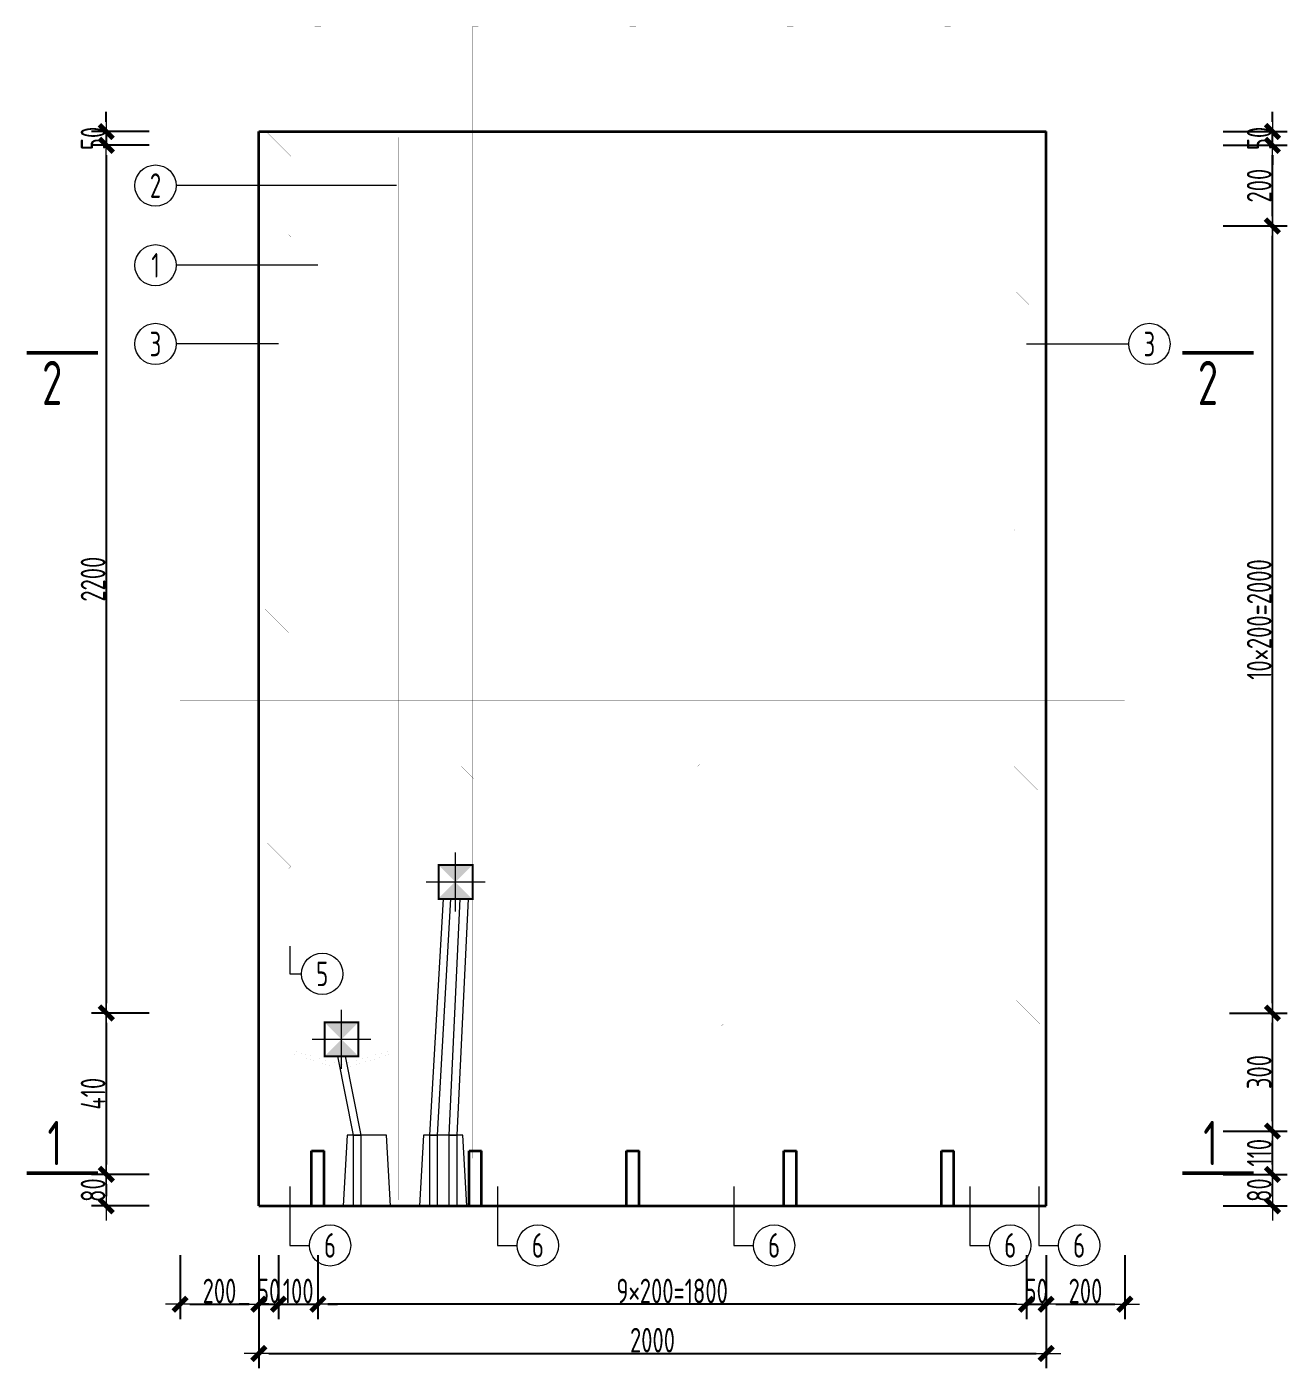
# Model space of a CAD drawing. Extents: x -85320 to 1679916, y -1321939 to 627.
# Drawn here: x 1646496 to 1659304, y -850904 to -837270 of the extents above; entities that cross this region are included whole.
import ezdxf
from ezdxf.enums import TextEntityAlignment as Align

# ---------------------------------------------------------------- set-up
doc = ezdxf.new("R2010")
doc.units = 0
doc.header["$LTSCALE"] = 1000
doc.linetypes.add('DOTE', pattern=[2.42, 2, -0.2, 0.02, -0.2])
for name, color, linetype in [('DIAN BOX', 7, 'Continuous'), ('图名', 85, 'Continuous'), ('砼墙', 3, 'Continuous')]:
    doc.layers.add(name, color=color, linetype=linetype)
for name, color, linetype, lineweight in [('WCOL', 7, 'Continuous', 0), ('手孔', 6, 'Continuous', 0), ('直线', 7, 'Continuous', 18), ('预制墙墙身水平筋', 130, 'Continuous', 18), ('预制墙墙身纵向受力筋', 1, 'Continuous', 18), ('预制墙墙身纵向非受力筋', 94, 'Continuous', 18), ('预制墙墙身附加筋', 94, 'Continuous', 18), ('预制墙拉筋', 130, 'Continuous', 18), ('预制墙详图标注', 3, 'Continuous', 18), ('预制墙详图轮廓', 3, 'Continuous', 35)]:
    doc.layers.add(name, color=color, linetype=linetype, lineweight=lineweight)
doc.styles.add('样式 1', font='yjkeng.shx', dxfattribs={"width": 0.7, "bigfont": 'yjkchn.shx'})
doc.styles.add('样式 2', font='yjkeng.shx', dxfattribs={"width": 0.7, "bigfont": 'yjkchn.shx'})
doc.dimstyles.new('盈建科结构', dxfattribs={"dimscale": 100, "dimtxt": 2.5, "dimasz": 1, "dimexe": 1.5, "dimexo": 0.625, "dimgap": 0.1, "dimtad": 1, "dimdec": 0, "dimrnd": 1, "dimzin": 0, "dimdsep": 46, "dimtxsty": '样式 1', "dimblk": '_yjkbk', "dimblk1": 'ARCHTICK', "dimblk2": 'ARCHTICK', "dimcen": 0.09, "dimadec": 0, "dimazin": 0, "dimtfac": 1, "dimtdec": 4, "dimtix": 1, "dimtmove": 2, "dimatfit": 3, "dimfxl": 1, "dimtolj": 1, "dimtzin": 0, "dimarcsym": 0})

# ---------------------------------------------------------------- blocks, each defined once
blk = doc.blocks.new('_yjkbk')
blk.add_line((-1, 0), (1.5, 0))
blk.add_lwpolyline([(-0.7, -0.7, 0.5, 0.5, 0), (0.7, 0.7, 0.5, 0.5, 0)], format="xyseb")
blk = doc.blocks.new('*D1734')
at = {"layer": 'Defpoints', "color": 0, "transparency": 16777216}
for p in [(1648054, -849754), (1648854, -849754), (1648854, -850254)]:
    blk.add_point(p, dxfattribs=at)
at = {"layer": '预制墙详图标注', "color": 0, "lineweight": -2, "transparency": 16777216}
for p, q in [((1648054, -849754), (1648054, -850404)), ((1648854, -849754), (1648854, -850404)), ((1648154, -850254), (1648754, -850254))]:
    blk.add_line(p, q, dxfattribs=at)
at = {"layer": '预制墙详图标注', "color": 0, "lineweight": -2, "transparency": 16777216, "xscale": 100, "yscale": 100, "zscale": 100, "rotation": 180}
blk.add_blockref('_yjkbk', (1648054, -850254), dxfattribs=at)
at = {"layer": '预制墙详图标注', "color": 0, "lineweight": -2, "transparency": 16777216, "xscale": 100, "yscale": 100, "zscale": 100}
blk.add_blockref('_yjkbk', (1648854, -850254), dxfattribs=at)
at = {"layer": '预制墙详图标注', "color": 0, "transparency": 16777216, "insert": (1648454, -850244), "char_height": 250, "attachment_point": 8, "style": '样式 1'}
blk.add_mtext('\\A1;200', dxfattribs=at)
blk = doc.blocks.new('_ArchTick')
at = {"color": 0, "linetype": 'ByBlock', "const_width": 0.4}
blk.add_lwpolyline([(-0.5, -0.5), (0.5, 0.5)], dxfattribs=at)
blk = doc.blocks.new('*D1735')
at = {"layer": 'Defpoints', "color": 0, "transparency": 16777216}
for p in [(1648854, -849754), (1649054, -849754), (1649054, -850254)]:
    blk.add_point(p, dxfattribs=at)
at = {"layer": '预制墙详图标注', "color": 0, "lineweight": -2, "transparency": 16777216}
for p, q in [((1648854, -849754), (1648854, -850404)), ((1649054, -849754), (1649054, -850404)), ((1648754, -850254), (1648654, -850254)), ((1648854, -850254), (1649054, -850254)), ((1649154, -850254), (1649254, -850254))]:
    blk.add_line(p, q, dxfattribs=at)
at = {"layer": '预制墙详图标注', "color": 0, "lineweight": -2, "transparency": 16777216, "xscale": 100, "yscale": 100, "zscale": 100}
blk.add_blockref('_yjkbk', (1648854, -850254), dxfattribs=at)
at = {"layer": '预制墙详图标注', "color": 0, "lineweight": -2, "transparency": 16777216, "xscale": 100, "yscale": 100, "zscale": 100, "rotation": 180}
blk.add_blockref('_yjkbk', (1649054, -850254), dxfattribs=at)
at = {"layer": '预制墙详图标注', "color": 0, "transparency": 16777216, "insert": (1648954, -850244), "char_height": 250, "attachment_point": 8, "style": '样式 1'}
blk.add_mtext('\\A1;50', dxfattribs=at)
blk = doc.blocks.new('*D1736')
at = {"layer": 'Defpoints', "color": 0, "transparency": 16777216}
for p in [(1649054, -849754), (1649454, -849754), (1649454, -850254)]:
    blk.add_point(p, dxfattribs=at)
at = {"layer": '预制墙详图标注', "color": 0, "lineweight": -2, "transparency": 16777216}
for p, q in [((1649054, -849754), (1649054, -850404)), ((1649454, -849754), (1649454, -850404)), ((1648954, -850254), (1648854, -850254)), ((1649054, -850254), (1649454, -850254)), ((1649554, -850254), (1649654, -850254))]:
    blk.add_line(p, q, dxfattribs=at)
at = {"layer": '预制墙详图标注', "color": 0, "lineweight": -2, "transparency": 16777216, "xscale": 100, "yscale": 100, "zscale": 100}
blk.add_blockref('_yjkbk', (1649054, -850254), dxfattribs=at)
at = {"layer": '预制墙详图标注', "color": 0, "lineweight": -2, "transparency": 16777216, "xscale": 100, "yscale": 100, "zscale": 100, "rotation": 180}
blk.add_blockref('_yjkbk', (1649454, -850254), dxfattribs=at)
at = {"layer": '预制墙详图标注', "color": 0, "transparency": 16777216, "insert": (1649254, -850244), "char_height": 250, "attachment_point": 8, "style": '样式 1'}
blk.add_mtext('\\A1;100', dxfattribs=at)
blk = doc.blocks.new('*D1737')
at = {"layer": 'Defpoints', "color": 0, "transparency": 16777216}
for p in [(1649454, -849754), (1656654, -849754), (1649454, -850254)]:
    blk.add_point(p, dxfattribs=at)
at = {"layer": '预制墙详图标注', "color": 0, "lineweight": -2, "transparency": 16777216}
for p, q in [((1649454, -849816), (1649454, -850404)), ((1656654, -849816), (1656654, -850404)), ((1656554, -850254), (1649554, -850254))]:
    blk.add_line(p, q, dxfattribs=at)
at = {"layer": '预制墙详图标注', "color": 0, "lineweight": -2, "transparency": 16777216, "xscale": 100, "yscale": 100, "zscale": 100, "rotation": 180}
blk.add_blockref('_yjkbk', (1649454, -850254), dxfattribs=at)
at = {"layer": '预制墙详图标注', "color": 0, "lineweight": -2, "transparency": 16777216, "xscale": 100, "yscale": 100, "zscale": 100}
blk.add_blockref('_yjkbk', (1656654, -850254), dxfattribs=at)
at = {"layer": '预制墙详图标注', "color": 0, "transparency": 16777216, "insert": (1653054, -850244), "char_height": 250, "attachment_point": 8, "style": '样式 1'}
blk.add_mtext('\\A1;9×200=1800', dxfattribs=at)
blk = doc.blocks.new('*D1738')
at = {"layer": 'Defpoints', "color": 0, "transparency": 16777216}
for p in [(1656654, -849754), (1656854, -849754), (1656854, -850254)]:
    blk.add_point(p, dxfattribs=at)
at = {"layer": '预制墙详图标注', "color": 0, "lineweight": -2, "transparency": 16777216}
for p, q in [((1656654, -849754), (1656654, -850404)), ((1656854, -849754), (1656854, -850404)), ((1656554, -850254), (1656454, -850254)), ((1656654, -850254), (1656854, -850254)), ((1656954, -850254), (1657054, -850254))]:
    blk.add_line(p, q, dxfattribs=at)
at = {"layer": '预制墙详图标注', "color": 0, "lineweight": -2, "transparency": 16777216, "xscale": 100, "yscale": 100, "zscale": 100}
blk.add_blockref('_yjkbk', (1656654, -850254), dxfattribs=at)
at = {"layer": '预制墙详图标注', "color": 0, "lineweight": -2, "transparency": 16777216, "xscale": 100, "yscale": 100, "zscale": 100, "rotation": 180}
blk.add_blockref('_yjkbk', (1656854, -850254), dxfattribs=at)
at = {"layer": '预制墙详图标注', "color": 0, "transparency": 16777216, "insert": (1656754, -850244), "char_height": 250, "attachment_point": 8, "style": '样式 1'}
blk.add_mtext('\\A1;50', dxfattribs=at)
blk = doc.blocks.new('*D1739')
at = {"layer": 'Defpoints', "color": 0, "transparency": 16777216}
for p in [(1656854, -849754), (1657654, -849754), (1657654, -850254)]:
    blk.add_point(p, dxfattribs=at)
at = {"layer": '预制墙详图标注', "color": 0, "lineweight": -2, "transparency": 16777216}
for p, q in [((1656854, -849754), (1656854, -850404)), ((1657654, -849754), (1657654, -850404)), ((1656954, -850254), (1657554, -850254))]:
    blk.add_line(p, q, dxfattribs=at)
at = {"layer": '预制墙详图标注', "color": 0, "lineweight": -2, "transparency": 16777216, "xscale": 100, "yscale": 100, "zscale": 100, "rotation": 180}
blk.add_blockref('_yjkbk', (1656854, -850254), dxfattribs=at)
at = {"layer": '预制墙详图标注', "color": 0, "lineweight": -2, "transparency": 16777216, "xscale": 100, "yscale": 100, "zscale": 100}
blk.add_blockref('_yjkbk', (1657654, -850254), dxfattribs=at)
at = {"layer": '预制墙详图标注', "color": 0, "transparency": 16777216, "insert": (1657254, -850244), "char_height": 250, "attachment_point": 8, "style": '样式 1'}
blk.add_mtext('\\A1;200', dxfattribs=at)
blk = doc.blocks.new('*D1746')
at = {"layer": 'Defpoints', "color": 0, "transparency": 16777216}
for p in [(1648854, -850254), (1656854, -850254), (1656854, -850754)]:
    blk.add_point(p, dxfattribs=at)
at = {"layer": '预制墙详图标注', "color": 0, "lineweight": -2, "transparency": 16777216}
for p, q in [((1648854, -850316), (1648854, -850904)), ((1656854, -850316), (1656854, -850904)), ((1648954, -850754), (1656754, -850754))]:
    blk.add_line(p, q, dxfattribs=at)
at = {"layer": '预制墙详图标注', "color": 0, "lineweight": -2, "transparency": 16777216, "xscale": 100, "yscale": 100, "zscale": 100, "rotation": 180}
blk.add_blockref('_yjkbk', (1648854, -850754), dxfattribs=at)
at = {"layer": '预制墙详图标注', "color": 0, "lineweight": -2, "transparency": 16777216, "xscale": 100, "yscale": 100, "zscale": 100}
blk.add_blockref('_yjkbk', (1656854, -850754), dxfattribs=at)
at = {"layer": '预制墙详图标注', "color": 0, "transparency": 16777216, "insert": (1652854, -850744), "char_height": 250, "attachment_point": 8, "style": '样式 1'}
blk.add_mtext('\\A1;2000', dxfattribs=at)
blk = doc.blocks.new('*D1747')
at = {"layer": 'Defpoints', "color": 0, "transparency": 16777216}
for p in [(1647804, -848934), (1647304, -849254), (1647804, -849254)]:
    blk.add_point(p, dxfattribs=at)
at = {"layer": '预制墙详图标注', "color": 0, "lineweight": -2, "transparency": 16777216}
for p, q in [((1647741, -848934), (1647154, -848934)), ((1647304, -849034), (1647304, -849154)), ((1647741, -849254), (1647154, -849254))]:
    blk.add_line(p, q, dxfattribs=at)
at = {"layer": '预制墙详图标注', "color": 0, "lineweight": -2, "transparency": 16777216, "xscale": 100, "yscale": 100, "zscale": 100}
for p, rotation in [((1647304, -848934), 90), ((1647304, -849254), 270)]:
    blk.add_blockref('_yjkbk', p, dxfattribs=dict(at, rotation=rotation))
at = {"layer": '预制墙详图标注', "color": 0, "transparency": 16777216, "insert": (1647294, -849094), "char_height": 250, "attachment_point": 8, "rotation": 90, "style": '样式 1'}
blk.add_mtext('\\A1;80', dxfattribs=at)
blk = doc.blocks.new('*D1748')
at = {"layer": 'Defpoints', "color": 0, "transparency": 16777216}
for p in [(1647804, -847294), (1647304, -848934), (1647804, -848934)]:
    blk.add_point(p, dxfattribs=at)
at = {"layer": '预制墙详图标注', "color": 0, "lineweight": -2, "transparency": 16777216}
for p, q in [((1647741, -847294), (1647154, -847294)), ((1647304, -847394), (1647304, -848834)), ((1647741, -848934), (1647154, -848934))]:
    blk.add_line(p, q, dxfattribs=at)
at = {"layer": '预制墙详图标注', "color": 0, "lineweight": -2, "transparency": 16777216, "xscale": 100, "yscale": 100, "zscale": 100}
for p, rotation in [((1647304, -847294), 90), ((1647304, -848934), 270)]:
    blk.add_blockref('_yjkbk', p, dxfattribs=dict(at, rotation=rotation))
at = {"layer": '预制墙详图标注', "color": 0, "transparency": 16777216, "insert": (1647294, -848114), "char_height": 250, "attachment_point": 8, "rotation": 90, "style": '样式 1'}
blk.add_mtext('\\A1;410', dxfattribs=at)
blk = doc.blocks.new('*D1749')
at = {"layer": 'Defpoints', "color": 0, "transparency": 16777216}
for p in [(1658654, -848934), (1659154, -848934), (1658654, -849254)]:
    blk.add_point(p, dxfattribs=at)
at = {"layer": '预制墙详图标注', "color": 0, "lineweight": -2, "transparency": 16777216}
for p, q in [((1658654, -848934), (1659304, -848934)), ((1659154, -849154), (1659154, -849034)), ((1658654, -849254), (1659304, -849254))]:
    blk.add_line(p, q, dxfattribs=at)
at = {"layer": '预制墙详图标注', "color": 0, "lineweight": -2, "transparency": 16777216, "xscale": 100, "yscale": 100, "zscale": 100}
for p, rotation in [((1659154, -848934), 90), ((1659154, -849254), 270)]:
    blk.add_blockref('_yjkbk', p, dxfattribs=dict(at, rotation=rotation))
at = {"layer": '预制墙详图标注', "color": 0, "transparency": 16777216, "insert": (1659144, -849094), "char_height": 250, "attachment_point": 8, "rotation": 90, "style": '样式 1'}
blk.add_mtext('\\A1;80', dxfattribs=at)
blk = doc.blocks.new('*D1750')
at = {"layer": 'Defpoints', "color": 0, "transparency": 16777216}
for p in [(1658654, -848494), (1659154, -848494), (1658654, -848934)]:
    blk.add_point(p, dxfattribs=at)
at = {"layer": '预制墙详图标注', "color": 0, "lineweight": -2, "transparency": 16777216}
for p, q in [((1658654, -848494), (1659304, -848494)), ((1659154, -848834), (1659154, -848594)), ((1658654, -848934), (1659304, -848934))]:
    blk.add_line(p, q, dxfattribs=at)
at = {"layer": '预制墙详图标注', "color": 0, "lineweight": -2, "transparency": 16777216, "xscale": 100, "yscale": 100, "zscale": 100}
for p, rotation in [((1659154, -848494), 90), ((1659154, -848934), 270)]:
    blk.add_blockref('_yjkbk', p, dxfattribs=dict(at, rotation=rotation))
at = {"layer": '预制墙详图标注', "color": 0, "transparency": 16777216, "insert": (1659144, -848714), "char_height": 250, "attachment_point": 8, "rotation": 90, "style": '样式 1'}
blk.add_mtext('\\A1;110', dxfattribs=at)
blk = doc.blocks.new('*D1751')
at = {"layer": 'Defpoints', "color": 0, "transparency": 16777216}
for p in [(1658654, -847294), (1659154, -847294), (1658654, -848494)]:
    blk.add_point(p, dxfattribs=at)
at = {"layer": '预制墙详图标注', "color": 0, "lineweight": -2, "transparency": 16777216}
for p, q in [((1658716, -847294), (1659304, -847294)), ((1659154, -848394), (1659154, -847394)), ((1658716, -848494), (1659304, -848494))]:
    blk.add_line(p, q, dxfattribs=at)
at = {"layer": '预制墙详图标注', "color": 0, "lineweight": -2, "transparency": 16777216, "xscale": 100, "yscale": 100, "zscale": 100}
for p, rotation in [((1659154, -847294), 90), ((1659154, -848494), 270)]:
    blk.add_blockref('_yjkbk', p, dxfattribs=dict(at, rotation=rotation))
at = {"layer": '预制墙详图标注', "color": 0, "transparency": 16777216, "insert": (1659144, -847894), "char_height": 250, "attachment_point": 8, "rotation": 90, "style": '样式 1'}
blk.add_mtext('\\A1;300', dxfattribs=at)
blk = doc.blocks.new('*D1752')
at = {"layer": 'Defpoints', "color": 0, "transparency": 16777216}
for p in [(1658654, -839294), (1659154, -839294), (1658654, -847294)]:
    blk.add_point(p, dxfattribs=at)
at = {"layer": '预制墙详图标注', "color": 0, "lineweight": -2, "transparency": 16777216}
for p, q in [((1658716, -839294), (1659304, -839294)), ((1659154, -847194), (1659154, -839394)), ((1658716, -847294), (1659304, -847294))]:
    blk.add_line(p, q, dxfattribs=at)
at = {"layer": '预制墙详图标注', "color": 0, "lineweight": -2, "transparency": 16777216, "xscale": 100, "yscale": 100, "zscale": 100}
for p, rotation in [((1659154, -839294), 90), ((1659154, -847294), 270)]:
    blk.add_blockref('_yjkbk', p, dxfattribs=dict(at, rotation=rotation))
at = {"layer": '预制墙详图标注', "color": 0, "transparency": 16777216, "insert": (1659144, -843294), "char_height": 250, "attachment_point": 8, "rotation": 90, "style": '样式 1'}
blk.add_mtext('\\A1;10×200=2000', dxfattribs=at)
blk = doc.blocks.new('线盒反')
at = {"layer": 'DIAN BOX'}
h = blk.add_hatch(color=256, dxfattribs=at)
h.dxf.hatch_style = 1
h.paths.add_polyline_path([(1384986, -744413), (1384814, -744241), (1385158, -744241)])
at = {"color": 6, "const_width": 20}
blk.add_lwpolyline([(1384814, -744241), (1384814, -744241), (1385158, -744241), (1385158, -744585), (1384814, -744585), (1384814, -744241)], dxfattribs=at)
at = {"layer": 'WCOL', "color": 4, "linetype": 'DOTE'}
for p, q in [((1384986, -744712), (1384986, -744113)), ((1385286, -744413), (1384687, -744413))]:
    blk.add_line(p, q, dxfattribs=at)
at = {"layer": 'WCOL', "color": 5}
blk.add_lwpolyline([(1385158, -744585), (1384814, -744585), (1384814, -744241), (1385158, -744241)], close=True, dxfattribs=at)
blk = doc.blocks.new('手孔')
at = {"layer": '手孔', "color": 6}
blk.add_lwpolyline([(1383436, -746221), (1383916, -746221), (1383876, -745501), (1383476, -745501)], close=True, dxfattribs=at)
at = {"layer": '手孔', "color": 4}
for points in [[(1383538, -746221), (1383618, -746221), (1383618, -745501), (1383538, -745501)], [(1383817, -746221), (1383737, -746221), (1383737, -745501), (1383817, -745501)]]:
    blk.add_lwpolyline(points, close=True, dxfattribs=at)
blk = doc.blocks.new('线盒')
at = {"layer": 'DIAN BOX'}
h = blk.add_hatch(color=256, dxfattribs=at)
h.dxf.hatch_style = 1
h.paths.add_polyline_path([(1465682, -670175), (1465854, -670347), (1465510, -670347)])
at = {"color": 6, "const_width": 20}
blk.add_lwpolyline([(1465510, -670003), (1465854, -670003), (1465854, -670347), (1465510, -670347), (1465510, -670003)], dxfattribs=at)
at = {"layer": 'WCOL', "color": 4, "linetype": 'DOTE'}
for p, q in [((1465682, -670475), (1465682, -669876)), ((1465383, -670175), (1465982, -670175))]:
    blk.add_line(p, q, dxfattribs=at)
at = {"layer": 'WCOL', "color": 5}
blk.add_lwpolyline([(1465510, -670347), (1465854, -670347), (1465854, -670003), (1465510, -670003)], close=True, dxfattribs=at)
blk = doc.blocks.new('*D2407')
at = {"layer": 'Defpoints', "color": 0, "transparency": 16777216}
for p in [(1658654, -838474), (1659154, -838474), (1658654, -839294)]:
    blk.add_point(p, dxfattribs=at)
at = {"layer": '预制墙详图标注', "color": 0, "lineweight": -2, "transparency": 16777216}
for p, q in [((1658654, -838474), (1659304, -838474)), ((1659154, -839194), (1659154, -838574)), ((1658654, -839294), (1659304, -839294))]:
    blk.add_line(p, q, dxfattribs=at)
at = {"layer": '预制墙详图标注', "color": 0, "lineweight": -2, "transparency": 16777216, "xscale": 100, "yscale": 100, "zscale": 100}
for p, rotation in [((1659154, -838474), 90), ((1659154, -839294), 270)]:
    blk.add_blockref('_yjkbk', p, dxfattribs=dict(at, rotation=rotation))
at = {"layer": '预制墙详图标注', "color": 0, "transparency": 16777216, "insert": (1659144, -838884), "char_height": 250, "attachment_point": 8, "rotation": 90, "style": '样式 1'}
blk.add_mtext('\\A1;200', dxfattribs=at)
blk = doc.blocks.new('*D2408')
at = {"layer": 'Defpoints', "color": 0, "transparency": 16777216}
for p in [(1658654, -838334), (1659154, -838334), (1658654, -838474)]:
    blk.add_point(p, dxfattribs=at)
at = {"layer": '预制墙详图标注', "color": 0, "lineweight": -2, "transparency": 16777216}
for p, q in [((1659154, -838234), (1659154, -838134)), ((1658654, -838334), (1659304, -838334)), ((1659154, -838474), (1659154, -838334)), ((1658654, -838474), (1659304, -838474)), ((1659154, -838574), (1659154, -838674))]:
    blk.add_line(p, q, dxfattribs=at)
at = {"layer": '预制墙详图标注', "color": 0, "lineweight": -2, "transparency": 16777216, "xscale": 100, "yscale": 100, "zscale": 100}
for p, rotation in [((1659154, -838334), 270), ((1659154, -838474), 90)]:
    blk.add_blockref('_yjkbk', p, dxfattribs=dict(at, rotation=rotation))
at = {"layer": '预制墙详图标注', "color": 0, "transparency": 16777216, "insert": (1659144, -838404), "char_height": 250, "attachment_point": 8, "rotation": 90, "style": '样式 1'}
blk.add_mtext('\\A1;50', dxfattribs=at)
blk = doc.blocks.new('*D2541')
at = {"layer": 'Defpoints', "color": 0, "transparency": 16777216}
for p in [(1647804, -838474), (1647304, -847294), (1647804, -847294)]:
    blk.add_point(p, dxfattribs=at)
at = {"layer": '预制墙详图标注', "color": 0, "lineweight": -2, "transparency": 16777216}
for p, q in [((1647741, -838474), (1647154, -838474)), ((1647304, -838574), (1647304, -847194)), ((1647741, -847294), (1647154, -847294))]:
    blk.add_line(p, q, dxfattribs=at)
at = {"layer": '预制墙详图标注', "color": 0, "lineweight": -2, "transparency": 16777216, "xscale": 100, "yscale": 100, "zscale": 100}
for p, rotation in [((1647304, -838474), 90), ((1647304, -847294), 270)]:
    blk.add_blockref('_yjkbk', p, dxfattribs=dict(at, rotation=rotation))
at = {"layer": '预制墙详图标注', "color": 0, "transparency": 16777216, "insert": (1647294, -842884), "char_height": 250, "attachment_point": 8, "rotation": 90, "style": '样式 1'}
blk.add_mtext('\\A1;2200', dxfattribs=at)
blk = doc.blocks.new('*D2542')
at = {"layer": 'Defpoints', "color": 0, "transparency": 16777216}
for p in [(1647804, -838334), (1647304, -838474), (1647804, -838474)]:
    blk.add_point(p, dxfattribs=at)
at = {"layer": '预制墙详图标注', "color": 0, "lineweight": -2, "transparency": 16777216}
for p, q in [((1647304, -838234), (1647304, -838134)), ((1647741, -838334), (1647154, -838334)), ((1647304, -838334), (1647304, -838474)), ((1647741, -838474), (1647154, -838474)), ((1647304, -838574), (1647304, -838674))]:
    blk.add_line(p, q, dxfattribs=at)
at = {"layer": '预制墙详图标注', "color": 0, "lineweight": -2, "transparency": 16777216, "xscale": 100, "yscale": 100, "zscale": 100}
for p, rotation in [((1647304, -838334), 270), ((1647304, -838474), 90)]:
    blk.add_blockref('_yjkbk', p, dxfattribs=dict(at, rotation=rotation))
at = {"layer": '预制墙详图标注', "color": 0, "transparency": 16777216, "insert": (1647294, -838404), "char_height": 250, "attachment_point": 8, "rotation": 90, "style": '样式 1'}
blk.add_mtext('\\A1;50', dxfattribs=at)

msp = doc.modelspace()

# ---------------------------------------------------------------- hatches: boundary and pattern name
at = {"layer": 'DIAN BOX'}
h = msp.add_hatch(color=256, dxfattribs=at)
h.dxf.hatch_style = 1
h.paths.add_polyline_path([(1650846.584, -845959.984), (1651018.584, -846131.984), (1650674.584, -846131.984)])
h = msp.add_hatch(color=256, dxfattribs=at)
h.dxf.hatch_style = 1
h.paths.add_polyline_path([(1650846.584, -845959.984), (1651018.584, -846131.984), (1650674.584, -846131.984)])
h = msp.add_hatch(color=256, dxfattribs=at)
h.dxf.hatch_style = 1
h.paths.add_polyline_path([(1649693.687, -847561.635), (1649865.687, -847389.635), (1649521.687, -847389.635)])

# ---------------------------------------------------------------- linework, layer by layer
at = {"layer": 'WCOL', "color": 7}
for points in [[(1650588.579, -848533.635), (1650668.579, -848533.635), (1650806.446, -846133.635), (1650726.446, -846133.635)], [(1650867.062, -848533.635), (1650787.062, -848533.635), (1650900.928, -846133.635), (1650980.928, -846133.635)], [(1649813.277, -848533.635), (1649893.277, -848533.635), (1649733.687, -847733.635), (1649653.687, -847733.635)]]:
    msp.add_lwpolyline(points, close=True, dxfattribs=at)
at = {"layer": '图名', "lineweight": 50}
for p, q in [((1647216.187, -840583.635), (1646496.187, -840583.635)), ((1658241.187, -840583.635), (1658961.187, -840583.635)), ((1647216.187, -848921.635), (1646496.187, -848921.635)), ((1658241.187, -848921.635), (1658961.187, -848921.635))]:
    msp.add_line(p, q, dxfattribs=at)
at = {"layer": '手孔', "color": 6}
msp.add_lwpolyline([(1649711.29, -849253.635), (1650191.29, -849253.635), (1650151.29, -848533.635), (1649751.29, -848533.635)], close=True, dxfattribs=at)
at = {"layer": '手孔', "color": 4}
msp.add_lwpolyline([(1649813.277, -849253.635), (1649893.277, -849253.635), (1649893.277, -848533.635), (1649813.277, -848533.635)], close=True, dxfattribs=at)
at = {"layer": '直线', "lineweight": 18}
for p, q in [((1650253.687, -838883.358), (1648013.687, -838883.358)), ((1649453.687, -839693.358), (1648013.687, -839693.358)), ((1649053.687, -840493.358), (1648013.687, -840493.358)), ((1656653.687, -840493.358), (1657693.687, -840493.358))]:
    msp.add_line(p, q, dxfattribs=at)
for points in [[(1649167.685, -846615.633), (1649167.685, -846895.633), (1649287.685, -846895.633)], [(1649167.685, -849055.633), (1649167.685, -849655.633), (1649367.685, -849655.633)], [(1651279.685, -849055.633), (1651279.685, -849655.633), (1651479.685, -849655.633)], [(1653679.685, -849055.633), (1653679.685, -849655.633), (1653879.685, -849655.633)], [(1656079.685, -849055.633), (1656079.685, -849655.633), (1656279.685, -849655.633)], [(1656779.689, -849055.633), (1656779.689, -849655.633), (1656979.689, -849655.633)]]:
    msp.add_lwpolyline(points, dxfattribs=at)
for centre in [(1647803.687, -838883.358), (1647803.687, -839693.358), (1647803.687, -840493.358), (1657903.687, -840493.358), (1649497.685, -846895.633), (1649577.685, -849655.633), (1651689.685, -849655.633), (1654089.685, -849655.633), (1656489.685, -849655.633), (1657189.689, -849655.633)]:
    msp.add_circle(centre, 210, dxfattribs=at)
at = {"layer": '砼墙', "lineweight": 35}
for p, q in [((1649389.687, -849253.635), (1649389.687, -848693.635)), ((1649389.687, -848693.635), (1649517.687, -848693.635)), ((1649517.687, -849253.635), (1649517.687, -848693.635)), ((1650989.687, -849253.635), (1650989.687, -848693.635)), ((1650989.687, -848693.635), (1651117.687, -848693.635)), ((1651117.687, -849253.635), (1651117.687, -848693.635)), ((1652589.687, -849253.635), (1652589.687, -848693.635)), ((1652589.687, -848693.635), (1652717.687, -848693.635)), ((1652717.687, -849253.635), (1652717.687, -848693.635)), ((1654189.687, -849253.635), (1654189.687, -848693.635)), ((1654189.687, -848693.635), (1654317.687, -848693.635)), ((1654317.687, -849253.635), (1654317.687, -848693.635)), ((1655789.687, -849253.635), (1655789.687, -848693.635)), ((1655789.687, -848693.635), (1655917.687, -848693.635)), ((1655917.687, -849253.635), (1655917.687, -848693.635))]:
    msp.add_line(p, q, dxfattribs=at)
at = {"layer": '预制墙墙身水平筋', "lineweight": 18, "const_width": 0.18}
for points in [[(1648190.222, -838493.635), (1648053.687, -838493.635), (1648053.687, -838453.635), (1657653.687, -838453.635), (1657653.687, -838493.635), (1657517.151, -838493.635), (1657517.151, -838453.635), (1657653.687, -838453.635), (1657653.687, -838493.635), (1648053.687, -838493.635), (1648053.687, -838453.635), (1648190.222, -838453.635)], [(1648190.222, -838493.635), (1648053.687, -838493.635), (1648053.687, -838453.635), (1657653.687, -838453.635), (1657653.687, -838493.635), (1657517.151, -838493.635), (1657517.151, -838453.635), (1657653.687, -838453.635), (1657653.687, -838493.635), (1648053.687, -838493.635), (1648053.687, -838453.635), (1648190.222, -838453.635)], [(1648190.222, -839313.635), (1648053.687, -839313.635), (1648053.687, -839273.635), (1657653.687, -839273.635), (1657653.687, -839313.635), (1657517.151, -839313.635), (1657517.151, -839273.635), (1657653.687, -839273.635), (1657653.687, -839313.635), (1648053.687, -839313.635), (1648053.687, -839273.635), (1648190.222, -839273.635)], [(1648190.222, -839313.635), (1648053.687, -839313.635), (1648053.687, -839273.635), (1657653.687, -839273.635), (1657653.687, -839313.635), (1657517.151, -839313.635), (1657517.151, -839273.635), (1657653.687, -839273.635), (1657653.687, -839313.635), (1648053.687, -839313.635), (1648053.687, -839273.635), (1648190.222, -839273.635)], [(1648190.222, -840113.635), (1648053.687, -840113.635), (1648053.687, -840073.635), (1657653.687, -840073.635), (1657653.687, -840113.635), (1657517.151, -840113.635), (1657517.151, -840073.635), (1657653.687, -840073.635), (1657653.687, -840113.635), (1648053.687, -840113.635), (1648053.687, -840073.635), (1648190.222, -840073.635)], [(1648190.222, -840113.635), (1648053.687, -840113.635), (1648053.687, -840073.635), (1657653.687, -840073.635), (1657653.687, -840113.635), (1657517.151, -840113.635), (1657517.151, -840073.635), (1657653.687, -840073.635), (1657653.687, -840113.635), (1648053.687, -840113.635), (1648053.687, -840073.635), (1648190.222, -840073.635)], [(1648190.222, -840913.635), (1648053.687, -840913.635), (1648053.687, -840873.635), (1657653.687, -840873.635), (1657653.687, -840913.635), (1657517.151, -840913.635), (1657517.151, -840873.635), (1657653.687, -840873.635), (1657653.687, -840913.635), (1648053.687, -840913.635), (1648053.687, -840873.635), (1648190.222, -840873.635)], [(1648190.222, -840913.635), (1648053.687, -840913.635), (1648053.687, -840873.635), (1657653.687, -840873.635), (1657653.687, -840913.635), (1657517.151, -840913.635), (1657517.151, -840873.635), (1657653.687, -840873.635), (1657653.687, -840913.635), (1648053.687, -840913.635), (1648053.687, -840873.635), (1648190.222, -840873.635)], [(1648190.222, -841713.635), (1648053.687, -841713.635), (1648053.687, -841673.635), (1657653.687, -841673.635), (1657653.687, -841713.635), (1657517.151, -841713.635), (1657517.151, -841673.635), (1657653.687, -841673.635), (1657653.687, -841713.635), (1648053.687, -841713.635), (1648053.687, -841673.635), (1648190.222, -841673.635)], [(1648190.222, -841713.635), (1648053.687, -841713.635), (1648053.687, -841673.635), (1657653.687, -841673.635), (1657653.687, -841713.635), (1657517.151, -841713.635), (1657517.151, -841673.635), (1657653.687, -841673.635), (1657653.687, -841713.635), (1648053.687, -841713.635), (1648053.687, -841673.635), (1648190.222, -841673.635)], [(1648190.222, -842513.635), (1648053.687, -842513.635), (1648053.687, -842473.635), (1657653.687, -842473.635), (1657653.687, -842513.635), (1657517.151, -842513.635), (1657517.151, -842473.635), (1657653.687, -842473.635), (1657653.687, -842513.635), (1648053.687, -842513.635), (1648053.687, -842473.635), (1648190.222, -842473.635)], [(1648190.222, -842513.635), (1648053.687, -842513.635), (1648053.687, -842473.635), (1657653.687, -842473.635), (1657653.687, -842513.635), (1657517.151, -842513.635), (1657517.151, -842473.635), (1657653.687, -842473.635), (1657653.687, -842513.635), (1648053.687, -842513.635), (1648053.687, -842473.635), (1648190.222, -842473.635)], [(1648190.222, -843313.635), (1648053.687, -843313.635), (1648053.687, -843273.635), (1657653.687, -843273.635), (1657653.687, -843313.635), (1657517.151, -843313.635), (1657517.151, -843273.635), (1657653.687, -843273.635), (1657653.687, -843313.635), (1648053.687, -843313.635), (1648053.687, -843273.635), (1648190.222, -843273.635)], [(1648190.222, -843313.635), (1648053.687, -843313.635), (1648053.687, -843273.635), (1657653.687, -843273.635), (1657653.687, -843313.635), (1657517.151, -843313.635), (1657517.151, -843273.635), (1657653.687, -843273.635), (1657653.687, -843313.635), (1648053.687, -843313.635), (1648053.687, -843273.635), (1648190.222, -843273.635)], [(1648190.222, -844113.635), (1648053.687, -844113.635), (1648053.687, -844073.635), (1657653.687, -844073.635), (1657653.687, -844113.635), (1657517.151, -844113.635), (1657517.151, -844073.635), (1657653.687, -844073.635), (1657653.687, -844113.635), (1648053.687, -844113.635), (1648053.687, -844073.635), (1648190.222, -844073.635)], [(1648190.222, -844113.635), (1648053.687, -844113.635), (1648053.687, -844073.635), (1657653.687, -844073.635), (1657653.687, -844113.635), (1657517.151, -844113.635), (1657517.151, -844073.635), (1657653.687, -844073.635), (1657653.687, -844113.635), (1648053.687, -844113.635), (1648053.687, -844073.635), (1648190.222, -844073.635)], [(1648190.222, -844913.635), (1648053.687, -844913.635), (1648053.687, -844873.635), (1657653.687, -844873.635), (1657653.687, -844913.635), (1657517.151, -844913.635), (1657517.151, -844873.635), (1657653.687, -844873.635), (1657653.687, -844913.635), (1648053.687, -844913.635), (1648053.687, -844873.635), (1648190.222, -844873.635)], [(1648190.222, -844913.635), (1648053.687, -844913.635), (1648053.687, -844873.635), (1657653.687, -844873.635), (1657653.687, -844913.635), (1657517.151, -844913.635), (1657517.151, -844873.635), (1657653.687, -844873.635), (1657653.687, -844913.635), (1648053.687, -844913.635), (1648053.687, -844873.635), (1648190.222, -844873.635)], [(1648190.222, -845713.635), (1648053.687, -845713.635), (1648053.687, -845673.635), (1657653.687, -845673.635), (1657653.687, -845713.635), (1657517.151, -845713.635), (1657517.151, -845673.635), (1657653.687, -845673.635), (1657653.687, -845713.635), (1648053.687, -845713.635), (1648053.687, -845673.635), (1648190.222, -845673.635)], [(1648190.222, -845713.635), (1648053.687, -845713.635), (1648053.687, -845673.635), (1657653.687, -845673.635), (1657653.687, -845713.635), (1657517.151, -845713.635), (1657517.151, -845673.635), (1657653.687, -845673.635), (1657653.687, -845713.635), (1648053.687, -845713.635), (1648053.687, -845673.635), (1648190.222, -845673.635)], [(1648190.222, -846513.635), (1648053.687, -846513.635), (1648053.687, -846473.635), (1657653.687, -846473.635), (1657653.687, -846513.635), (1657517.151, -846513.635), (1657517.151, -846473.635), (1657653.687, -846473.635), (1657653.687, -846513.635), (1648053.687, -846513.635), (1648053.687, -846473.635), (1648190.222, -846473.635)], [(1648190.222, -846513.635), (1648053.687, -846513.635), (1648053.687, -846473.635), (1657653.687, -846473.635), (1657653.687, -846513.635), (1657517.151, -846513.635), (1657517.151, -846473.635), (1657653.687, -846473.635), (1657653.687, -846513.635), (1648053.687, -846513.635), (1648053.687, -846473.635), (1648190.222, -846473.635)], [(1648190.222, -847313.635), (1648053.687, -847313.635), (1648053.687, -847273.635), (1657653.687, -847273.635), (1657653.687, -847313.635), (1657517.151, -847313.635), (1657517.151, -847273.635), (1657653.687, -847273.635), (1657653.687, -847313.635), (1648053.687, -847313.635), (1648053.687, -847273.635), (1648190.222, -847273.635)], [(1648190.222, -847313.635), (1648053.687, -847313.635), (1648053.687, -847273.635), (1657653.687, -847273.635), (1657653.687, -847313.635), (1657517.151, -847313.635), (1657517.151, -847273.635), (1657653.687, -847273.635), (1657653.687, -847313.635), (1648053.687, -847313.635), (1648053.687, -847273.635), (1648190.222, -847273.635)], [(1648190.222, -848113.635), (1648053.687, -848113.635), (1648053.687, -848073.635), (1657653.687, -848073.635), (1657653.687, -848113.635), (1657517.151, -848113.635), (1657517.151, -848073.635), (1657653.687, -848073.635), (1657653.687, -848113.635), (1648053.687, -848113.635), (1648053.687, -848073.635), (1648190.222, -848073.635)], [(1648190.222, -848113.635), (1648053.687, -848113.635), (1648053.687, -848073.635), (1657653.687, -848073.635), (1657653.687, -848113.635), (1657517.151, -848113.635), (1657517.151, -848073.635), (1657653.687, -848073.635), (1657653.687, -848113.635), (1648053.687, -848113.635), (1648053.687, -848073.635), (1648190.222, -848073.635)], [(1648190.222, -848513.635), (1648053.687, -848513.635), (1648053.687, -848473.635), (1657653.687, -848473.635), (1657653.687, -848513.635), (1657517.151, -848513.635), (1657517.151, -848473.635), (1657653.687, -848473.635), (1657653.687, -848513.635), (1648053.687, -848513.635), (1648053.687, -848473.635), (1648190.222, -848473.635)], [(1648190.222, -848513.635), (1648053.687, -848513.635), (1648053.687, -848473.635), (1657653.687, -848473.635), (1657653.687, -848513.635), (1657517.151, -848513.635), (1657517.151, -848473.635), (1657653.687, -848473.635), (1657653.687, -848513.635), (1648053.687, -848513.635), (1648053.687, -848473.635), (1648190.222, -848473.635)]]:
    msp.add_lwpolyline(points, close=True, dxfattribs=at)
for points in [[(1649199.371, -847713.635), (1648053.687, -847713.635), (1648053.687, -847673.635), (1648190.222, -847673.635), (1648190.222, -847713.635), (1648053.687, -847713.635), (1648053.687, -847673.635), (1649195.399, -847673.635)], [(1649199.371, -847713.635), (1648053.687, -847713.635), (1648053.687, -847673.635), (1648190.222, -847673.635), (1648190.222, -847713.635), (1648053.687, -847713.635), (1648053.687, -847673.635), (1649195.399, -847673.635)], [(1649195.399, -847673.635), (1649693.687, -847820.987)], [(1649693.687, -847860.987), (1649199.371, -847713.635)], [(1649693.687, -847820.987), (1650196.129, -847673.635)], [(1650192.157, -847713.635), (1649693.687, -847860.987)], [(1650196.129, -847673.635), (1657653.687, -847673.635), (1657653.687, -847713.635), (1657517.151, -847713.635), (1657517.151, -847673.635), (1657653.687, -847673.635), (1657653.687, -847713.635), (1650192.157, -847713.635)], [(1650196.129, -847673.635), (1657653.687, -847673.635), (1657653.687, -847713.635), (1657517.151, -847713.635), (1657517.151, -847673.635), (1657653.687, -847673.635), (1657653.687, -847713.635), (1650192.157, -847713.635)], [(1648190.222, -848953.635), (1648053.687, -848953.635), (1648053.687, -848913.635), (1649615.36, -848913.635)], [(1649623.049, -848953.635), (1648053.687, -848953.635), (1648053.687, -848913.635), (1648190.222, -848913.635), (1648190.222, -848953.635)], [(1651242.79, -848913.635), (1657653.687, -848913.635), (1657653.687, -848953.635), (1657517.151, -848953.635), (1657517.151, -848913.635), (1657653.687, -848913.635), (1657653.687, -848953.635), (1651246.657, -848953.635)]]:
    msp.add_lwpolyline(points, dxfattribs=at)
at = {"layer": '预制墙墙身纵向受力筋', "lineweight": 18, "const_width": 0.18}
for points in [[(1649421.687, -848769.635), (1649421.687, -837269.635), (1649485.687, -837269.635), (1649485.687, -848769.635)], [(1651021.687, -848769.635), (1651021.687, -837269.635), (1651085.687, -837269.635), (1651085.687, -848769.635)], [(1652621.687, -848769.635), (1652621.687, -837269.635), (1652685.687, -837269.635), (1652685.687, -848769.635)], [(1654221.687, -848769.635), (1654221.687, -837269.635), (1654285.687, -837269.635), (1654285.687, -848769.635)], [(1655821.687, -848769.635), (1655821.687, -837269.635), (1655885.687, -837269.635), (1655885.687, -848769.635)]]:
    msp.add_lwpolyline(points, close=True, dxfattribs=at)
at = {"layer": '预制墙墙身纵向非受力筋', "lineweight": 18, "const_width": 0.18}
for points in [[(1650237.687, -849193.635), (1650237.687, -838393.635), (1650269.687, -838393.635), (1650269.687, -849193.635)], [(1651837.687, -849193.635), (1651837.687, -838393.635), (1651869.687, -838393.635), (1651869.687, -849193.635)], [(1653437.687, -849193.635), (1653437.687, -838393.635), (1653469.687, -838393.635), (1653469.687, -849193.635)], [(1655037.687, -849193.635), (1655037.687, -838393.635), (1655069.687, -838393.635), (1655069.687, -849193.635)]]:
    msp.add_lwpolyline(points, close=True, dxfattribs=at)
at = {"layer": '预制墙墙身附加筋', "lineweight": 18, "const_width": 0.18}
for points in [[(1649025.687, -849193.635), (1649025.687, -838393.635), (1649081.687, -838393.635), (1649081.687, -849193.635)], [(1656625.687, -849193.635), (1656625.687, -838393.635), (1656681.687, -838393.635), (1656681.687, -849193.635)]]:
    msp.add_lwpolyline(points, close=True, dxfattribs=at)
at = {"layer": '预制墙拉筋', "lineweight": 18, "const_width": 0.18}
for points in [[(1648938.998, -838344.319), (1649178.998, -838584.319), (1649156.371, -838606.947), (1648916.371, -838366.947)], [(1650934.998, -838344.319), (1651174.998, -838584.319), (1651152.371, -838606.947), (1650912.371, -838366.947)], [(1653334.998, -838344.319), (1653574.998, -838584.319), (1653552.371, -838606.947), (1653312.371, -838366.947)], [(1655734.998, -838344.319), (1655974.998, -838584.319), (1655952.371, -838606.947), (1655712.371, -838366.947)], [(1656551.003, -838344.319), (1656791.003, -838584.319), (1656768.376, -838606.947), (1656528.376, -838366.947)], [(1648938.998, -839164.319), (1649178.998, -839404.319), (1649156.371, -839426.947), (1648916.371, -839186.947)], [(1656551.003, -839164.319), (1656791.003, -839404.319), (1656768.376, -839426.947), (1656528.376, -839186.947)], [(1648938.998, -839964.319), (1649178.998, -840204.319), (1649156.371, -840226.947), (1648916.371, -839986.947)], [(1650934.998, -839964.319), (1651174.998, -840204.319), (1651152.371, -840226.947), (1650912.371, -839986.947)], [(1653334.998, -839964.319), (1653574.998, -840204.319), (1653552.371, -840226.947), (1653312.371, -839986.947)], [(1655734.998, -839964.319), (1655974.998, -840204.319), (1655952.371, -840226.947), (1655712.371, -839986.947)], [(1656551.003, -839964.319), (1656791.003, -840204.319), (1656768.376, -840226.947), (1656528.376, -839986.947)], [(1648938.998, -840764.319), (1649178.998, -841004.319), (1649156.371, -841026.947), (1648916.371, -840786.947)], [(1656551.003, -840764.319), (1656791.003, -841004.319), (1656768.376, -841026.947), (1656528.376, -840786.947)], [(1648938.998, -841564.319), (1649178.998, -841804.319), (1649156.371, -841826.947), (1648916.371, -841586.947)], [(1656551.003, -841564.319), (1656791.003, -841804.319), (1656768.376, -841826.947), (1656528.376, -841586.947)], [(1648938.998, -842364.319), (1649178.998, -842604.319), (1649156.371, -842626.947), (1648916.371, -842386.947)], [(1650934.998, -842364.319), (1651174.998, -842604.319), (1651152.371, -842626.947), (1650912.371, -842386.947)], [(1653334.998, -842364.319), (1653574.998, -842604.319), (1653552.371, -842626.947), (1653312.371, -842386.947)], [(1655734.998, -842364.319), (1655974.998, -842604.319), (1655952.371, -842626.947), (1655712.371, -842386.947)], [(1656551.003, -842364.319), (1656791.003, -842604.319), (1656768.376, -842626.947), (1656528.376, -842386.947)], [(1648938.998, -843164.319), (1649178.998, -843404.319), (1649156.371, -843426.947), (1648916.371, -843186.947)], [(1656551.003, -843164.319), (1656791.003, -843404.319), (1656768.376, -843426.947), (1656528.376, -843186.947)], [(1648938.998, -843964.319), (1649178.998, -844204.319), (1649156.371, -844226.947), (1648916.371, -843986.947)], [(1656551.003, -843964.319), (1656791.003, -844204.319), (1656768.376, -844226.947), (1656528.376, -843986.947)], [(1648938.998, -844764.319), (1649178.998, -845004.319), (1649156.371, -845026.947), (1648916.371, -844786.947)], [(1650934.998, -844764.319), (1651174.998, -845004.319), (1651152.371, -845026.947), (1650912.371, -844786.947)], [(1653334.998, -844764.319), (1653574.998, -845004.319), (1653552.371, -845026.947), (1653312.371, -844786.947)], [(1655734.998, -844764.319), (1655974.998, -845004.319), (1655952.371, -845026.947), (1655712.371, -844786.947)], [(1656551.003, -844764.319), (1656791.003, -845004.319), (1656768.376, -845026.947), (1656528.376, -844786.947)], [(1648938.998, -845564.319), (1649178.998, -845804.319), (1649156.371, -845826.947), (1648916.371, -845586.947)], [(1656551.003, -845564.319), (1656791.003, -845804.319), (1656768.376, -845826.947), (1656528.376, -845586.947)], [(1648938.998, -846364.319), (1649178.998, -846604.319), (1649156.371, -846626.947), (1648916.371, -846386.947)], [(1656551.003, -846364.319), (1656791.003, -846604.319), (1656768.376, -846626.947), (1656528.376, -846386.947)], [(1648938.998, -847164.319), (1649178.998, -847404.319), (1649156.371, -847426.947), (1648916.371, -847186.947)], [(1650934.998, -847164.319), (1651174.998, -847404.319), (1651152.371, -847426.947), (1650912.371, -847186.947)], [(1653334.998, -847164.319), (1653574.998, -847404.319), (1653552.371, -847426.947), (1653312.371, -847186.947)], [(1655734.998, -847164.319), (1655974.998, -847404.319), (1655952.371, -847426.947), (1655712.371, -847186.947)], [(1656551.003, -847164.319), (1656791.003, -847404.319), (1656768.376, -847426.947), (1656528.376, -847186.947)], [(1648938.998, -847564.319), (1649178.998, -847804.319), (1649156.371, -847826.947), (1648916.371, -847586.947)], [(1656551.003, -847564.319), (1656791.003, -847804.319), (1656768.376, -847826.947), (1656528.376, -847586.947)], [(1648938.998, -847964.319), (1649178.998, -848204.319), (1649156.371, -848226.947), (1648916.371, -847986.947)], [(1656551.003, -847964.319), (1656791.003, -848204.319), (1656768.376, -848226.947), (1656528.376, -847986.947)], [(1648938.998, -848364.319), (1649178.998, -848604.319), (1649156.371, -848626.947), (1648916.371, -848386.947)], [(1656551.003, -848364.319), (1656791.003, -848604.319), (1656768.376, -848626.947), (1656528.376, -848386.947)], [(1648938.998, -848804.319), (1649178.998, -849044.319), (1649156.371, -849066.947), (1648916.371, -848826.947)], [(1651050.998, -848804.319), (1651290.998, -849044.319), (1651268.371, -849066.947), (1651028.371, -848826.947)], [(1653450.998, -848804.319), (1653690.998, -849044.319), (1653668.371, -849066.947), (1653428.371, -848826.947)], [(1655850.998, -848804.319), (1656090.998, -849044.319), (1656068.371, -849066.947), (1655828.371, -848826.947)], [(1656551.003, -848804.319), (1656791.003, -849044.319), (1656768.376, -849066.947), (1656528.376, -848826.947)]]:
    msp.add_lwpolyline(points, close=True, dxfattribs=at)
at = {"layer": '预制墙详图轮廓', "lineweight": 35}
for p, q in [((1648853.687, -838333.635), (1656853.687, -838333.635)), ((1648853.687, -849253.635), (1648853.687, -838333.635)), ((1656853.687, -849253.635), (1656853.687, -838333.635)), ((1648853.687, -849253.635), (1656853.687, -849253.635))]:
    msp.add_line(p, q, dxfattribs=at)

# ---------------------------------------------------------------- block references
at = {"layer": 'WCOL', "color": 7}
msp.add_blockref('线盒反', (265867.338, -101548.938), dxfattribs=at)
msp.add_blockref('线盒反', (265867.338, -101548.938), dxfattribs=at)
at = {"layer": 'WCOL', "color": 7, "xscale": -1}
msp.add_blockref('线盒', (3115376.14, -177386.2), dxfattribs=at)
at = {"layer": '手孔', "color": 7}
msp.add_blockref('手孔', (267050.389, -103032.755), dxfattribs=at)

# ---------------------------------------------------------------- texts
at = {"layer": '图名', "linetype": 'Continuous', "style": '样式 2', "width": 0.7}
for s, p in [('2', (1646856.187, -841114.635)), ('2', (1658601.187, -841114.635)), ('1', (1646856.187, -848840.635)), ('1', (1658601.187, -848840.635))]:
    msp.add_text(s, height=450, dxfattribs=at).set_placement(p, align=Align.RIGHT)
at = {"layer": '直线', "linetype": 'Continuous', "style": '样式 1', "width": 0.7}
for s, p in [('2', (1647803.687, -838883.358)), ('1', (1647803.687, -839693.358)), ('3', (1647803.687, -840493.358)), ('3', (1657903.687, -840493.358)), ('5', (1649497.685, -846895.633)), ('6', (1649577.685, -849655.633)), ('6', (1651689.685, -849655.633)), ('6', (1654089.685, -849655.633)), ('6', (1656489.685, -849655.633)), ('6', (1657189.689, -849655.633))]:
    msp.add_text(s, height=250, dxfattribs=at).set_placement(p, align=Align.MIDDLE_CENTER)

# ---------------------------------------------------------------- dimensions: what is measured, and where the dimension line sits
at = {"layer": '预制墙详图标注'}
for p1, p2, distance, text, override, picture, middle in [((1647803.687, -838333.635), (1647803.687, -838473.635), -500, '50', {"dimscale": 100, "dimtxt": 2.5, "dimasz": 1, "dimexe": 1.5, "dimexo": 0.625, "dimgap": 0.1, "dimtad": 1, "dimlfac": 0.25, "dimrnd": 5, "dimdle": 0, "dimtix": 1, "dimfxlon": 0}, '*D2542', (1647168.687, -838403.635)), ((1658653.687, -838473.635), (1658653.687, -838333.635), -500, '50', {"dimscale": 100, "dimtxt": 2.5, "dimasz": 1, "dimexe": 1.5, "dimexo": 0, "dimgap": 0.1, "dimtad": 1, "dimlfac": 0.25, "dimrnd": 5, "dimdle": 0, "dimfxlon": 0}, '*D2408', (1659018.687, -838403.635)), ((1647803.687, -838473.635), (1647803.687, -847293.635), -500, '2200', {"dimscale": 100, "dimtxt": 2.5, "dimasz": 1, "dimexe": 1.5, "dimexo": 0.625, "dimgap": 0.1, "dimtad": 1, "dimlfac": 0.25, "dimrnd": 5, "dimdle": 0, "dimtix": 1, "dimfxlon": 0}, '*D2541', (1647168.687, -842883.635)), ((1658653.687, -839293.635), (1658653.687, -838473.635), -500, '200', {"dimscale": 100, "dimtxt": 2.5, "dimasz": 1, "dimexe": 1.5, "dimexo": 0, "dimgap": 0.1, "dimtad": 1, "dimlfac": 0.25, "dimrnd": 5, "dimdle": 0, "dimfxlon": 0}, '*D2407', (1659018.687, -838883.635)), ((1658653.687, -847293.635), (1658653.687, -839293.635), -500, '10×200=2000', {"dimscale": 100, "dimtxt": 2.5, "dimasz": 1, "dimexe": 1.5, "dimexo": 0.625, "dimgap": 0.1, "dimtad": 1, "dimlfac": 0.25, "dimrnd": 5, "dimdle": 0, "dimtix": 1, "dimfxlon": 0}, '*D1752', (1659018.687, -843293.635)), ((1658653.687, -848493.635), (1658653.687, -847293.635), -500, '300', {"dimscale": 100, "dimtxt": 2.5, "dimasz": 1, "dimexe": 1.5, "dimexo": 0.625, "dimgap": 0.1, "dimtad": 1, "dimlfac": 0.25, "dimrnd": 5, "dimdle": 0, "dimtix": 1, "dimfxlon": 0}, '*D1751', (1659018.687, -847893.635)), ((1656653.687, -849753.635), (1649453.687, -849753.635), 500, '9×200=1800', {"dimscale": 100, "dimtxt": 2.5, "dimasz": 1, "dimexe": 1.5, "dimexo": 0.625, "dimgap": 0.1, "dimtad": 1, "dimlfac": 0.25, "dimrnd": 5, "dimdle": 0, "dimtix": 1, "dimfxlon": 0}, '*D1737', (1653053.687, -850118.635))]:
    dim = msp.add_aligned_dim(p1=p1, p2=p2, distance=distance, text=text, dimstyle='盈建科结构', override=override, dxfattribs=at)
    dim.commit()
    dim.dimension.update_dxf_attribs({"geometry": picture, "text_midpoint": middle})
for p1, p2, override, picture, middle in [((1647803.687, -847293.635), (1647803.687, -848933.635), {"dimscale": 100, "dimtxt": 2.5, "dimasz": 1, "dimexe": 1.5, "dimexo": 0.625, "dimgap": 0.1, "dimtad": 1, "dimlfac": 0.25, "dimrnd": 5, "dimdle": 0, "dimtix": 1, "dimfxlon": 0}, '*D1748', (1647168.687, -848113.635)), ((1658653.687, -848933.635), (1658653.687, -848493.635), {"dimscale": 100, "dimtxt": 2.5, "dimasz": 1, "dimexe": 1.5, "dimexo": 0, "dimgap": 0.1, "dimtad": 1, "dimlfac": 0.25, "dimrnd": 5, "dimdle": 0, "dimfxlon": 0}, '*D1750', (1659018.687, -848713.635)), ((1647803.687, -848933.635), (1647803.687, -849253.635), {"dimscale": 100, "dimtxt": 2.5, "dimasz": 1, "dimexe": 1.5, "dimexo": 0.625, "dimgap": 0.1, "dimtad": 1, "dimlfac": 0.25, "dimrnd": 5, "dimdle": 0, "dimtix": 1, "dimfxlon": 0}, '*D1747', (1647168.687, -849093.635)), ((1658653.687, -849253.635), (1658653.687, -848933.635), {"dimscale": 100, "dimtxt": 2.5, "dimasz": 1, "dimexe": 1.5, "dimexo": 0, "dimgap": 0.1, "dimtad": 1, "dimlfac": 0.25, "dimrnd": 5, "dimdle": 0, "dimfxlon": 0}, '*D1749', (1659018.687, -849093.635)), ((1648053.687, -849753.635), (1648853.687, -849753.635), {"dimscale": 100, "dimtxt": 2.5, "dimasz": 1, "dimexe": 1.5, "dimexo": 0, "dimgap": 0.1, "dimtad": 1, "dimlfac": 0.25, "dimrnd": 5, "dimdle": 0, "dimfxlon": 0}, '*D1734', (1648453.687, -850118.635)), ((1648853.687, -849753.635), (1649053.687, -849753.635), {"dimscale": 100, "dimtxt": 2.5, "dimasz": 1, "dimexe": 1.5, "dimexo": 0, "dimgap": 0.1, "dimtad": 1, "dimlfac": 0.25, "dimrnd": 5, "dimdle": 0, "dimfxlon": 0}, '*D1735', (1648953.687, -850118.635)), ((1649053.687, -849753.635), (1649453.687, -849753.635), {"dimscale": 100, "dimtxt": 2.5, "dimasz": 1, "dimexe": 1.5, "dimexo": 0, "dimgap": 0.1, "dimtad": 1, "dimlfac": 0.25, "dimrnd": 5, "dimdle": 0, "dimfxlon": 0}, '*D1736', (1649253.687, -850118.635)), ((1656653.687, -849753.635), (1656853.687, -849753.635), {"dimscale": 100, "dimtxt": 2.5, "dimasz": 1, "dimexe": 1.5, "dimexo": 0, "dimgap": 0.1, "dimtad": 1, "dimlfac": 0.25, "dimrnd": 5, "dimdle": 0, "dimfxlon": 0}, '*D1738', (1656753.687, -850118.635)), ((1656853.687, -849753.635), (1657653.687, -849753.635), {"dimscale": 100, "dimtxt": 2.5, "dimasz": 1, "dimexe": 1.5, "dimexo": 0, "dimgap": 0.1, "dimtad": 1, "dimlfac": 0.25, "dimrnd": 5, "dimdle": 0, "dimfxlon": 0}, '*D1739', (1657253.687, -850118.635)), ((1648853.687, -850253.635), (1656853.687, -850253.635), {"dimscale": 100, "dimtxt": 2.5, "dimasz": 1, "dimexe": 1.5, "dimexo": 0.625, "dimgap": 0.1, "dimtad": 1, "dimlfac": 0.25, "dimrnd": 5, "dimdle": 0, "dimtix": 1, "dimfxlon": 0}, '*D1746', (1652853.687, -850618.635))]:
    dim = msp.add_aligned_dim(p1=p1, p2=p2, distance=-500, dimstyle='盈建科结构', override=override, dxfattribs=at)
    dim.commit()
    dim.dimension.update_dxf_attribs({"geometry": picture, "text_midpoint": middle})

doc.saveas('drawing.dxf')
